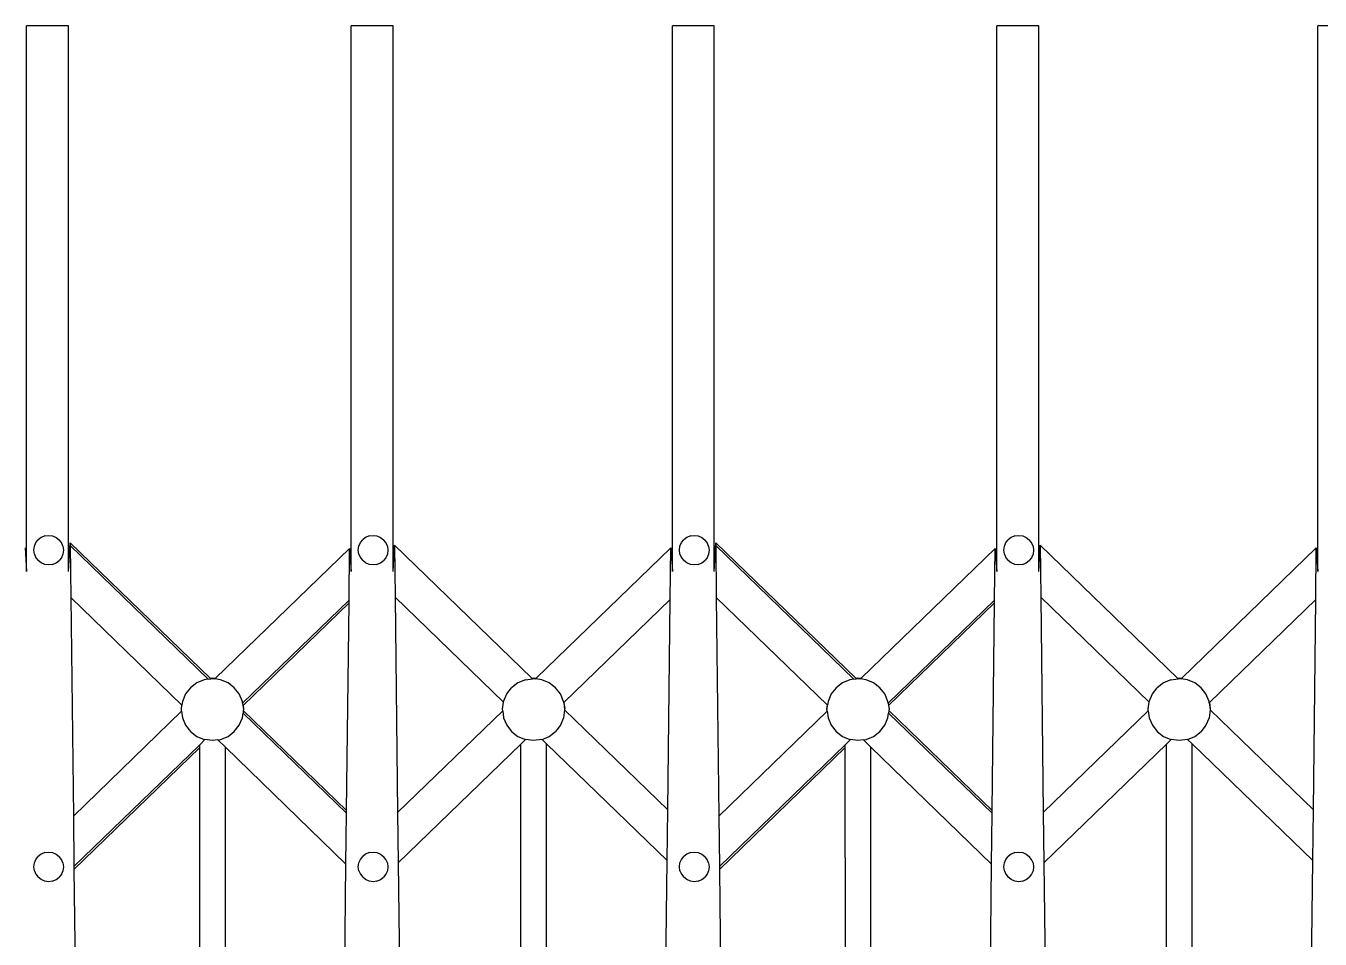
# Model space of a CAD drawing. Extents: x -4210259 to 293730, y -7499 to 868879.
# Drawn here: x -2197521 to -2196470, y 491009 to 491751 of the extents above; entities that cross this region are included whole.
import ezdxf

# ---------------------------------------------------------------- set-up
doc = ezdxf.new("R2010")
doc.units = 0
doc.header["$LTSCALE"] = 1000
doc.header["$MEASUREMENT"] = 0

# ---------------------------------------------------------------- blocks, each defined once
blk = doc.blocks.new('A$C4A4B1E4B')
at = {"color": 250}
for p, q in [((-1428.1, 1499.9), (-1462.2, 1499.9)), ((-1462.2, 1056.6), (-1462.2, 1499.9)), ((-1428.1, 1056.6), (-1428.1, 1499.9)), ((-1164.7, 1499.9), (-1198.8, 1499.9)), ((-1198.8, 1056.6), (-1198.8, 1499.9)), ((-1164.7, 1056.6), (-1164.7, 1499.9)), ((-904, 1499.9), (-938, 1499.9)), ((-938, 1056.6), (-938, 1499.9)), ((-904, 1056.6), (-904, 1499.9)), ((-640.6, 1499.9), (-674.7, 1499.9)), ((-674.7, 1056.6), (-674.7, 1499.9)), ((-640.6, 1056.6), (-640.6, 1499.9)), ((-379.8, 1499.9), (-413.9, 1499.9)), ((-413.9, 1056.6), (-413.9, 1499.9)), ((-1454.7, 1080.1), (-1452.8, 1082.5)), ((-1450.4, 1084.4), (-1452.8, 1082.5)), ((-1447.5, 1085.6), (-1450.4, 1084.4)), ((-1447.5, 1085.6), (-1444.3, 1086)), ((-1444.3, 1086), (-1441.1, 1085.6)), ((-1441.1, 1085.6), (-1438.2, 1084.4)), ((-1438.2, 1084.4), (-1435.8, 1082.5)), ((-1433.9, 1080.1), (-1435.8, 1082.5)), ((-1191.3, 1080.1), (-1189.4, 1082.5)), ((-1187, 1084.4), (-1189.4, 1082.5)), ((-1184.1, 1085.6), (-1187, 1084.4)), ((-1184.1, 1085.6), (-1180.9, 1086)), ((-1180.9, 1086), (-1177.8, 1085.6)), ((-1177.8, 1085.6), (-1174.9, 1084.4)), ((-1174.9, 1084.4), (-1172.4, 1082.5)), ((-1170.6, 1080.1), (-1172.4, 1082.5)), ((-930.6, 1080.1), (-928.7, 1082.5)), ((-926.3, 1084.4), (-928.7, 1082.5)), ((-923.4, 1085.6), (-926.3, 1084.4)), ((-923.4, 1085.6), (-920.2, 1086)), ((-920.2, 1086), (-917, 1085.6)), ((-917, 1085.6), (-914.1, 1084.4)), ((-914.1, 1084.4), (-911.7, 1082.5)), ((-909.8, 1080.1), (-911.7, 1082.5)), ((-667.2, 1080.1), (-665.3, 1082.5)), ((-662.9, 1084.4), (-665.3, 1082.5)), ((-660, 1085.6), (-662.9, 1084.4)), ((-660, 1085.6), (-656.8, 1086)), ((-656.8, 1086), (-653.6, 1085.6)), ((-653.6, 1085.6), (-650.8, 1084.4)), ((-650.8, 1084.4), (-648.3, 1082.5)), ((-646.5, 1080.1), (-648.3, 1082.5)), ((-1463.4, 1075.8), (-1462.2, 1056.6)), ((-1456.3, 1074), (-1455.9, 1077.2)), ((-1455.9, 1070.8), (-1456.3, 1074)), ((-1455.9, 1077.2), (-1454.7, 1080.1)), ((-1432.7, 1077.2), (-1433.9, 1080.1)), ((-1432.7, 1077.2), (-1432.3, 1074)), ((-1432.3, 1074), (-1432.7, 1070.8)), ((-1428.1, 1056.6), (-1426.9, 1080)), ((-1426.9, 1080), (-1313.2, 969.9)), ((-1426.9, 1080), (-1426.8, 1077.7)), ((-1426.8, 1077.7), (-1314.9, 969.2)), ((-1426.8, 1077.7), (-1426.4, 1035.5)), ((-1308.9, 969.9), (-1200, 1075.4)), ((-1200.5, 1033.5), (-1200, 1075.4)), ((-1200, 1075.4), (-1198.8, 1056.6)), ((-1193, 1074), (-1192.5, 1077.2)), ((-1192.5, 1070.8), (-1193, 1074)), ((-1192.5, 1077.2), (-1191.3, 1080.1)), ((-1169.3, 1077.2), (-1170.6, 1080.1)), ((-1169.3, 1077.2), (-1168.9, 1074)), ((-1168.9, 1074), (-1169.3, 1070.8)), ((-1164.7, 1056.6), (-1163.5, 1078)), ((-1163.5, 1078), (-1052, 970)), ((-1163.5, 1078), (-1163, 1035.8)), ((-1048.5, 969.9), (-939.3, 1075.8)), ((-939.8, 1033.9), (-939.3, 1075.8)), ((-939.3, 1075.8), (-938, 1056.6)), ((-932.2, 1074), (-931.8, 1077.2)), ((-931.8, 1070.8), (-932.2, 1074)), ((-931.8, 1077.2), (-930.6, 1080.1)), ((-908.6, 1077.2), (-909.8, 1080.1)), ((-908.6, 1077.2), (-908.2, 1074)), ((-908.2, 1074), (-908.6, 1070.8)), ((-904, 1056.6), (-902.8, 1080)), ((-902.8, 1080), (-789.1, 969.9)), ((-902.8, 1080), (-902.7, 1077.7)), ((-902.7, 1077.7), (-790.8, 969.2)), ((-902.7, 1077.7), (-902.3, 1035.5)), ((-784.8, 969.9), (-675.9, 1075.4)), ((-676.4, 1033.5), (-675.9, 1075.4)), ((-675.9, 1075.4), (-674.7, 1056.6)), ((-668.9, 1074), (-668.4, 1077.2)), ((-668.4, 1070.8), (-668.9, 1074)), ((-668.4, 1077.2), (-667.2, 1080.1)), ((-645.2, 1077.2), (-646.5, 1080.1)), ((-645.2, 1077.2), (-644.8, 1074)), ((-644.8, 1074), (-645.2, 1070.8)), ((-640.6, 1056.6), (-639.4, 1078)), ((-639.4, 1078), (-527.9, 970)), ((-639.4, 1078), (-638.9, 1035.8)), ((-524.4, 969.9), (-415.2, 1075.8)), ((-415.7, 1033.9), (-415.2, 1075.8)), ((-415.2, 1075.8), (-413.9, 1056.6)), ((-1455.9, 1070.8), (-1454.7, 1067.9)), ((-1454.7, 1067.9), (-1452.8, 1065.5)), ((-1450.4, 1063.6), (-1452.8, 1065.5)), ((-1447.5, 1062.4), (-1450.4, 1063.6)), ((-1444.3, 1062), (-1447.5, 1062.4)), ((-1441.1, 1062.4), (-1444.3, 1062)), ((-1441.1, 1062.4), (-1438.2, 1063.6)), ((-1438.2, 1063.6), (-1435.8, 1065.5)), ((-1433.9, 1067.9), (-1435.8, 1065.5)), ((-1432.7, 1070.8), (-1433.9, 1067.9)), ((-1192.5, 1070.8), (-1191.3, 1067.9)), ((-1191.3, 1067.9), (-1189.4, 1065.5)), ((-1187, 1063.6), (-1189.4, 1065.5)), ((-1184.1, 1062.4), (-1187, 1063.6)), ((-1180.9, 1062), (-1184.1, 1062.4)), ((-1177.8, 1062.4), (-1180.9, 1062)), ((-1177.8, 1062.4), (-1174.9, 1063.6)), ((-1174.9, 1063.6), (-1172.4, 1065.5)), ((-1170.6, 1067.9), (-1172.4, 1065.5)), ((-1169.3, 1070.8), (-1170.6, 1067.9)), ((-931.8, 1070.8), (-930.6, 1067.9)), ((-930.6, 1067.9), (-928.7, 1065.5)), ((-926.3, 1063.6), (-928.7, 1065.5)), ((-923.4, 1062.4), (-926.3, 1063.6)), ((-920.2, 1062), (-923.4, 1062.4)), ((-917, 1062.4), (-920.2, 1062)), ((-917, 1062.4), (-914.1, 1063.6)), ((-914.1, 1063.6), (-911.7, 1065.5)), ((-909.8, 1067.9), (-911.7, 1065.5)), ((-908.6, 1070.8), (-909.8, 1067.9)), ((-668.4, 1070.8), (-667.2, 1067.9)), ((-667.2, 1067.9), (-665.3, 1065.5)), ((-662.9, 1063.6), (-665.3, 1065.5)), ((-660, 1062.4), (-662.9, 1063.6)), ((-656.8, 1062), (-660, 1062.4)), ((-653.6, 1062.4), (-656.8, 1062)), ((-653.6, 1062.4), (-650.8, 1063.6)), ((-650.8, 1063.6), (-648.3, 1065.5)), ((-646.5, 1067.9), (-648.3, 1065.5)), ((-645.2, 1070.8), (-646.5, 1067.9)), ((-1336.2, 948.1), (-1426.4, 1035.5)), ((-1426.4, 1035.5), (-1424.3, 858)), ((-1200.5, 1033.5), (-1286.9, 949.8)), ((-1200.5, 1031.2), (-1286.5, 947.8)), ((-1202.5, 862.6), (-1200.5, 1031.2)), ((-1200.5, 1031.2), (-1200.5, 1033.5)), ((-1075.1, 950.6), (-1163, 1035.8)), ((-1163, 1035.8), (-1161, 860.9)), ((-939.8, 1033.9), (-1026.1, 950.2)), ((-941.7, 863.1), (-939.8, 1033.9)), ((-812.1, 948.1), (-902.3, 1035.5)), ((-902.3, 1035.5), (-900.2, 858)), ((-676.4, 1033.5), (-762.8, 949.8)), ((-676.4, 1031.2), (-762.4, 947.8)), ((-678.4, 862.6), (-676.4, 1031.2)), ((-676.4, 1031.2), (-676.4, 1033.5)), ((-551, 950.6), (-638.9, 1035.8)), ((-638.9, 1035.8), (-636.9, 860.9)), ((-415.7, 1033.9), (-502, 950.2)), ((-417.6, 863.1), (-415.7, 1033.9)), ((-1318.1, 968.8), (-1324.1, 966.3)), ((-1314.9, 969.2), (-1318.1, 968.8)), ((-1314.9, 969.2), (-1312.8, 969.5)), ((-1313.2, 969.9), (-1311.4, 970.2)), ((-1312.8, 969.5), (-1313.2, 969.9)), ((-1312.8, 969.5), (-1311.4, 969.7)), ((-1311.4, 970.2), (-1308.9, 969.9)), ((-1311.4, 969.7), (-1309.3, 969.4)), ((-1309.3, 969.4), (-1308.9, 969.9)), ((-1304.7, 968.8), (-1309.3, 969.4)), ((-1298.7, 966.3), (-1304.7, 968.8)), ((-1057.3, 968.8), (-1063.4, 966.3)), ((-1057.3, 968.8), (-1051.6, 969.6)), ((-1052, 970), (-1050.6, 970.2)), ((-1052, 970), (-1051.6, 969.6)), ((-1051.6, 969.6), (-1050.6, 969.7)), ((-1050.6, 970.2), (-1048.5, 969.9)), ((-1050.6, 969.7), (-1049, 969.5)), ((-1049, 969.5), (-1048.5, 969.9)), ((-1043.9, 968.8), (-1049, 969.5)), ((-1037.9, 966.3), (-1043.9, 968.8)), ((-794, 968.8), (-800, 966.3)), ((-790.8, 969.2), (-794, 968.8)), ((-790.8, 969.2), (-788.7, 969.5)), ((-789.1, 969.9), (-787.3, 970.2)), ((-788.7, 969.5), (-789.1, 969.9)), ((-788.7, 969.5), (-787.3, 969.7)), ((-787.3, 970.2), (-784.8, 969.9)), ((-787.3, 969.7), (-785.2, 969.4)), ((-785.2, 969.4), (-784.8, 969.9)), ((-780.6, 968.8), (-785.2, 969.4)), ((-774.6, 966.3), (-780.6, 968.8)), ((-533.2, 968.8), (-539.3, 966.3)), ((-533.2, 968.8), (-527.5, 969.6)), ((-527.9, 970), (-526.5, 970.2)), ((-527.9, 970), (-527.5, 969.6)), ((-527.5, 969.6), (-526.5, 969.7)), ((-526.5, 970.2), (-524.4, 969.9)), ((-526.5, 969.7), (-524.9, 969.5)), ((-524.9, 969.5), (-524.4, 969.9)), ((-519.8, 968.8), (-524.9, 969.5)), ((-513.8, 966.3), (-519.8, 968.8)), ((-1333.2, 957.2), (-1335.7, 951.2)), ((-1329.2, 962.3), (-1333.2, 957.2)), ((-1324.1, 966.3), (-1329.2, 962.3)), ((-1293.6, 962.3), (-1298.7, 966.3)), ((-1289.6, 957.2), (-1293.6, 962.3)), ((-1287.1, 951.2), (-1289.6, 957.2)), ((-1075, 951.2), (-1072.4, 957.2)), ((-1072.4, 957.2), (-1068.5, 962.3)), ((-1063.4, 966.3), (-1068.5, 962.3)), ((-1032.8, 962.3), (-1037.9, 966.3)), ((-1028.9, 957.2), (-1032.8, 962.3)), ((-1026.3, 951.2), (-1028.9, 957.2)), ((-809, 957.2), (-811.6, 951.2)), ((-805.1, 962.3), (-809, 957.2)), ((-800, 966.3), (-805.1, 962.3)), ((-769.5, 962.3), (-774.6, 966.3)), ((-765.5, 957.2), (-769.5, 962.3)), ((-763, 951.2), (-765.5, 957.2)), ((-550.8, 951.2), (-548.3, 957.2)), ((-548.3, 957.2), (-544.4, 962.3)), ((-539.3, 966.3), (-544.4, 962.3)), ((-508.7, 962.3), (-513.8, 966.3)), ((-504.8, 957.2), (-508.7, 962.3)), ((-502.2, 951.2), (-504.8, 957.2)), ((-1336.6, 945), (-1336.2, 948.1)), ((-1336.6, 944.8), (-1336.1, 948)), ((-1336.1, 948), (-1336.2, 948.1)), ((-1335.7, 951.2), (-1336.1, 948)), ((-1286.9, 949.8), (-1287.1, 951.2)), ((-1286.9, 949.8), (-1286.6, 947.7)), ((-1286.6, 947.7), (-1286.5, 947.8)), ((-1286.6, 947.7), (-1286.2, 944.7)), ((-1286.5, 947.8), (-1286.2, 945)), ((-1075.8, 945), (-1075.1, 950.6)), ((-1075.8, 944.8), (-1075, 950.6)), ((-1075, 950.6), (-1075.1, 950.6)), ((-1075, 950.6), (-1075, 951.2)), ((-1026.2, 950.1), (-1026.3, 951.2)), ((-1026.1, 950.2), (-1026.2, 950.1)), ((-1026.2, 950.1), (-1025.5, 944.7)), ((-1026.1, 950.2), (-1025.4, 945)), ((-812.5, 945), (-812.1, 948.1)), ((-812.4, 944.8), (-812, 948)), ((-812, 948), (-812.1, 948.1)), ((-811.6, 951.2), (-812, 948)), ((-762.8, 949.8), (-763, 951.2)), ((-762.8, 949.8), (-762.5, 947.7)), ((-762.5, 947.7), (-762.4, 947.8)), ((-762.5, 947.7), (-762.1, 944.7)), ((-762.4, 947.8), (-762.1, 945)), ((-551.7, 945), (-551, 950.6)), ((-551.7, 944.8), (-550.9, 950.6)), ((-550.9, 950.6), (-551, 950.6)), ((-550.9, 950.6), (-550.8, 951.2)), ((-502.1, 950.1), (-502.2, 951.2)), ((-502, 950.2), (-502.1, 950.1)), ((-502.1, 950.1), (-501.4, 944.7)), ((-502, 950.2), (-501.3, 945)), ((-1424.3, 858), (-1336.4, 943.2)), ((-1336.6, 944.8), (-1336.6, 945)), ((-1336.6, 944.5), (-1336.6, 944.8)), ((-1336.4, 943.2), (-1336.6, 944.5)), ((-1336.4, 943.2), (-1335.7, 937.8)), ((-1335.7, 937.8), (-1333.2, 931.8)), ((-1289.6, 931.8), (-1287.1, 937.8)), ((-1287.1, 937.8), (-1286.5, 941.7)), ((-1286.3, 943.8), (-1286.5, 941.7)), ((-1286.5, 941.7), (-1202.5, 860.3)), ((-1286.2, 944.5), (-1286.3, 943.8)), ((-1286.3, 943.8), (-1202.5, 862.6)), ((-1286.2, 945), (-1286.2, 944.7)), ((-1286.2, 944.7), (-1286.2, 944.5)), ((-1161, 860.9), (-1075.7, 943.5)), ((-1075.9, 944.5), (-1075.8, 944.8)), ((-1075.7, 943.5), (-1075.9, 944.5)), ((-1075.8, 944.8), (-1075.8, 945)), ((-1075.7, 943.5), (-1075, 937.8)), ((-1075, 937.8), (-1072.4, 931.8)), ((-1026.3, 937.8), (-1028.9, 931.8)), ((-1025.5, 944.3), (-1026.3, 937.8)), ((-1025.4, 945), (-1025.5, 944.7)), ((-1025.5, 944.7), (-1025.4, 944.5)), ((-1025.4, 944.5), (-1025.5, 944.3)), ((-1025.5, 944.3), (-941.7, 863.1)), ((-900.2, 858), (-812.3, 943.2)), ((-812.4, 944.8), (-812.5, 945)), ((-812.5, 944.5), (-812.4, 944.8)), ((-812.3, 943.2), (-812.5, 944.5)), ((-812.3, 943.2), (-811.6, 937.8)), ((-811.6, 937.8), (-809, 931.8)), ((-765.5, 931.8), (-763, 937.8)), ((-763, 937.8), (-762.4, 941.7)), ((-762.2, 943.8), (-762.4, 941.7)), ((-762.4, 941.7), (-678.4, 860.3)), ((-762.1, 944.5), (-762.2, 943.8)), ((-762.2, 943.8), (-678.4, 862.6)), ((-762.1, 945), (-762.1, 944.7)), ((-762.1, 944.7), (-762.1, 944.5)), ((-636.9, 860.9), (-551.6, 943.5)), ((-551.7, 944.8), (-551.7, 945)), ((-551.7, 944.5), (-551.7, 944.8)), ((-551.6, 943.5), (-551.7, 944.5)), ((-551.6, 943.5), (-550.8, 937.8)), ((-550.8, 937.8), (-548.3, 931.8)), ((-502.2, 937.8), (-504.8, 931.8)), ((-501.4, 944.3), (-502.2, 937.8)), ((-501.3, 945), (-501.4, 944.7)), ((-501.4, 944.7), (-501.3, 944.5)), ((-501.3, 944.5), (-501.4, 944.3)), ((-501.4, 944.3), (-417.6, 863.1)), ((-1333.2, 931.8), (-1329.2, 926.7)), ((-1329.2, 926.7), (-1324.1, 922.7)), ((-1298.7, 922.7), (-1293.6, 926.7)), ((-1293.6, 926.7), (-1289.6, 931.8)), ((-1072.4, 931.8), (-1068.5, 926.7)), ((-1068.5, 926.7), (-1063.4, 922.7)), ((-1037.9, 922.7), (-1032.8, 926.7)), ((-1028.9, 931.8), (-1032.8, 926.7)), ((-809, 931.8), (-805.1, 926.7)), ((-805.1, 926.7), (-800, 922.7)), ((-774.6, 922.7), (-769.5, 926.7)), ((-769.5, 926.7), (-765.5, 931.8)), ((-548.3, 931.8), (-544.4, 926.7)), ((-544.4, 926.7), (-539.3, 922.7)), ((-513.8, 922.7), (-508.7, 926.7)), ((-504.8, 931.8), (-508.7, 926.7)), ((-1321.7, 916), (-1423.9, 817)), ((-1324.1, 922.7), (-1318.1, 920.2)), ((-1317.5, 920.1), (-1321.7, 916)), ((-1321.7, 913.7), (-1321.7, 916)), ((-1318.1, 920.2), (-1317.5, 920.1)), ((-1311.4, 919.3), (-1317.5, 920.1)), ((-1307.1, 919.9), (-1311.4, 919.3)), ((-1307.1, 919.9), (-1304.7, 920.2)), ((-1300.9, 913.9), (-1307.1, 919.9)), ((-1304.7, 920.2), (-1298.7, 922.7)), ((-1061, 916.4), (-1160.5, 820)), ((-1063.4, 922.7), (-1057.3, 920.2)), ((-1057.1, 920.2), (-1061, 916.4)), ((-1060.9, 610.1), (-1061, 916.4)), ((-1057.3, 920.2), (-1057.1, 920.2)), ((-1050.6, 919.3), (-1057.1, 920.2)), ((-1043.9, 920.2), (-1050.6, 919.3)), ((-1043.9, 920.2), (-1043.8, 920.3)), ((-1043.8, 920.3), (-1037.9, 922.7)), ((-1040.2, 916.8), (-1043.8, 920.3)), ((-942.2, 821.8), (-1040.2, 916.8)), ((-1040.1, 609.6), (-1040.2, 916.8)), ((-797.6, 916), (-899.7, 817)), ((-800, 922.7), (-794, 920.2)), ((-793.4, 920.1), (-797.6, 916)), ((-797.6, 913.7), (-797.6, 916)), ((-794, 920.2), (-793.4, 920.1)), ((-787.3, 919.3), (-793.4, 920.1)), ((-782.9, 919.9), (-787.3, 919.3)), ((-782.9, 919.9), (-780.6, 920.2)), ((-776.8, 913.9), (-782.9, 919.9)), ((-780.6, 920.2), (-774.6, 922.7)), ((-536.9, 916.4), (-636.4, 820)), ((-539.3, 922.7), (-533.2, 920.2)), ((-533, 920.2), (-536.9, 916.4)), ((-536.8, 610.1), (-536.9, 916.4)), ((-533.2, 920.2), (-533, 920.2)), ((-526.5, 919.3), (-533, 920.2)), ((-519.8, 920.2), (-526.5, 919.3)), ((-519.8, 920.2), (-519.7, 920.3)), ((-519.7, 920.3), (-513.8, 922.7)), ((-516.1, 916.8), (-519.7, 920.3)), ((-418.1, 821.8), (-516.1, 916.8)), ((-516, 609.6), (-516.1, 916.8)), ((-1321.7, 913.7), (-1423.8, 814.7)), ((-1321.6, 607.3), (-1321.7, 913.7)), ((-1300.8, 609.2), (-1300.9, 913.9)), ((-1203, 819), (-1300.9, 913.9)), ((-797.6, 913.7), (-899.7, 814.7)), ((-797.5, 607.3), (-797.6, 913.7)), ((-776.7, 609.2), (-776.8, 913.9)), ((-678.9, 819), (-776.8, 913.9)), ((-1202.5, 860.3), (-1202.5, 862.6)), ((-942.2, 821.8), (-941.7, 863.1)), ((-678.4, 860.3), (-678.4, 862.6)), ((-418.1, 821.8), (-417.6, 863.1)), ((-1424.3, 858), (-1423.9, 817)), ((-1203, 819), (-1202.5, 860.3)), ((-1161, 860.9), (-1160.5, 820)), ((-900.2, 858), (-899.7, 817)), ((-678.9, 819), (-678.4, 860.3)), ((-636.9, 860.9), (-636.4, 820)), ((-1456.3, 816.8), (-1455.9, 819.9)), ((-1455.9, 819.9), (-1454.7, 822.8)), ((-1454.7, 822.8), (-1452.8, 825.3)), ((-1450.4, 827.1), (-1452.8, 825.3)), ((-1447.5, 828.3), (-1450.4, 827.1)), ((-1447.5, 828.3), (-1444.3, 828.8)), ((-1444.3, 828.8), (-1441.1, 828.3)), ((-1441.1, 828.3), (-1438.2, 827.1)), ((-1438.2, 827.1), (-1435.8, 825.3)), ((-1433.9, 822.8), (-1435.8, 825.3)), ((-1432.7, 819.9), (-1433.9, 822.8)), ((-1432.7, 819.9), (-1432.3, 816.8)), ((-1193, 816.8), (-1192.5, 819.9)), ((-1192.5, 819.9), (-1191.3, 822.8)), ((-1191.3, 822.8), (-1189.4, 825.3)), ((-1187, 827.1), (-1189.4, 825.3)), ((-1184.1, 828.3), (-1187, 827.1)), ((-1184.1, 828.3), (-1180.9, 828.8)), ((-1180.9, 828.8), (-1177.8, 828.3)), ((-1177.8, 828.3), (-1174.9, 827.1)), ((-1174.9, 827.1), (-1172.4, 825.3)), ((-1170.6, 822.8), (-1172.4, 825.3)), ((-1169.3, 819.9), (-1170.6, 822.8)), ((-1169.3, 819.9), (-1168.9, 816.8)), ((-1160.5, 820), (-1159.2, 705.4)), ((-943.6, 703.2), (-942.2, 821.8)), ((-932.2, 816.8), (-931.8, 819.9)), ((-931.8, 819.9), (-930.6, 822.8)), ((-930.6, 822.8), (-928.7, 825.3)), ((-926.3, 827.1), (-928.7, 825.3)), ((-923.4, 828.3), (-926.3, 827.1)), ((-923.4, 828.3), (-920.2, 828.8)), ((-920.2, 828.8), (-917, 828.3)), ((-917, 828.3), (-914.1, 827.1)), ((-914.1, 827.1), (-911.7, 825.3)), ((-909.8, 822.8), (-911.7, 825.3)), ((-908.6, 819.9), (-909.8, 822.8)), ((-908.6, 819.9), (-908.2, 816.8)), ((-668.9, 816.8), (-668.4, 819.9)), ((-668.4, 819.9), (-667.2, 822.8)), ((-667.2, 822.8), (-665.3, 825.3)), ((-662.9, 827.1), (-665.3, 825.3)), ((-660, 828.3), (-662.9, 827.1)), ((-660, 828.3), (-656.8, 828.8)), ((-656.8, 828.8), (-653.6, 828.3)), ((-653.6, 828.3), (-650.8, 827.1)), ((-650.8, 827.1), (-648.3, 825.3)), ((-646.5, 822.8), (-648.3, 825.3)), ((-645.2, 819.9), (-646.5, 822.8)), ((-645.2, 819.9), (-644.8, 816.8)), ((-636.4, 820), (-635.1, 705.4)), ((-419.5, 703.2), (-418.1, 821.8)), ((-1455.9, 813.6), (-1456.3, 816.8)), ((-1455.9, 813.6), (-1454.7, 810.7)), ((-1454.7, 810.7), (-1452.8, 808.3)), ((-1433.9, 810.7), (-1435.8, 808.3)), ((-1432.7, 813.6), (-1433.9, 810.7)), ((-1432.3, 816.8), (-1432.7, 813.6)), ((-1423.9, 817), (-1423.8, 814.7)), ((-1423.8, 814.7), (-1422.6, 705.1)), ((-1204.3, 702.7), (-1203, 819)), ((-1192.5, 813.6), (-1193, 816.8)), ((-1192.5, 813.6), (-1191.3, 810.7)), ((-1191.3, 810.7), (-1189.4, 808.3)), ((-1170.6, 810.7), (-1172.4, 808.3)), ((-1169.3, 813.6), (-1170.6, 810.7)), ((-1168.9, 816.8), (-1169.3, 813.6)), ((-931.8, 813.6), (-932.2, 816.8)), ((-931.8, 813.6), (-930.6, 810.7)), ((-930.6, 810.7), (-928.7, 808.3)), ((-909.8, 810.7), (-911.7, 808.3)), ((-908.6, 813.6), (-909.8, 810.7)), ((-908.2, 816.8), (-908.6, 813.6)), ((-899.7, 817), (-899.7, 814.7)), ((-899.7, 814.7), (-898.5, 705.1)), ((-680.2, 702.7), (-678.9, 819)), ((-668.4, 813.6), (-668.9, 816.8)), ((-668.4, 813.6), (-667.2, 810.7)), ((-667.2, 810.7), (-665.3, 808.3)), ((-646.5, 810.7), (-648.3, 808.3)), ((-645.2, 813.6), (-646.5, 810.7)), ((-644.8, 816.8), (-645.2, 813.6)), ((-1450.4, 806.4), (-1452.8, 808.3)), ((-1447.5, 805.2), (-1450.4, 806.4)), ((-1444.3, 804.7), (-1447.5, 805.2)), ((-1441.1, 805.2), (-1444.3, 804.7)), ((-1441.1, 805.2), (-1438.2, 806.4)), ((-1438.2, 806.4), (-1435.8, 808.3)), ((-1187, 806.4), (-1189.4, 808.3)), ((-1184.1, 805.2), (-1187, 806.4)), ((-1180.9, 804.7), (-1184.1, 805.2)), ((-1177.8, 805.2), (-1180.9, 804.7)), ((-1177.8, 805.2), (-1174.9, 806.4)), ((-1174.9, 806.4), (-1172.4, 808.3)), ((-926.3, 806.4), (-928.7, 808.3)), ((-923.4, 805.2), (-926.3, 806.4)), ((-920.2, 804.7), (-923.4, 805.2)), ((-917, 805.2), (-920.2, 804.7)), ((-917, 805.2), (-914.1, 806.4)), ((-914.1, 806.4), (-911.7, 808.3)), ((-662.9, 806.4), (-665.3, 808.3)), ((-660, 805.2), (-662.9, 806.4)), ((-656.8, 804.7), (-660, 805.2)), ((-653.6, 805.2), (-656.8, 804.7)), ((-653.6, 805.2), (-650.8, 806.4)), ((-650.8, 806.4), (-648.3, 808.3))]:
    blk.add_line(p, q, dxfattribs=at)

msp = doc.modelspace()

# ---------------------------------------------------------------- block references
msp.add_blockref('A$C4A4B1E4B', (-2196058.1, 490251.2))

doc.saveas('drawing.dxf')
